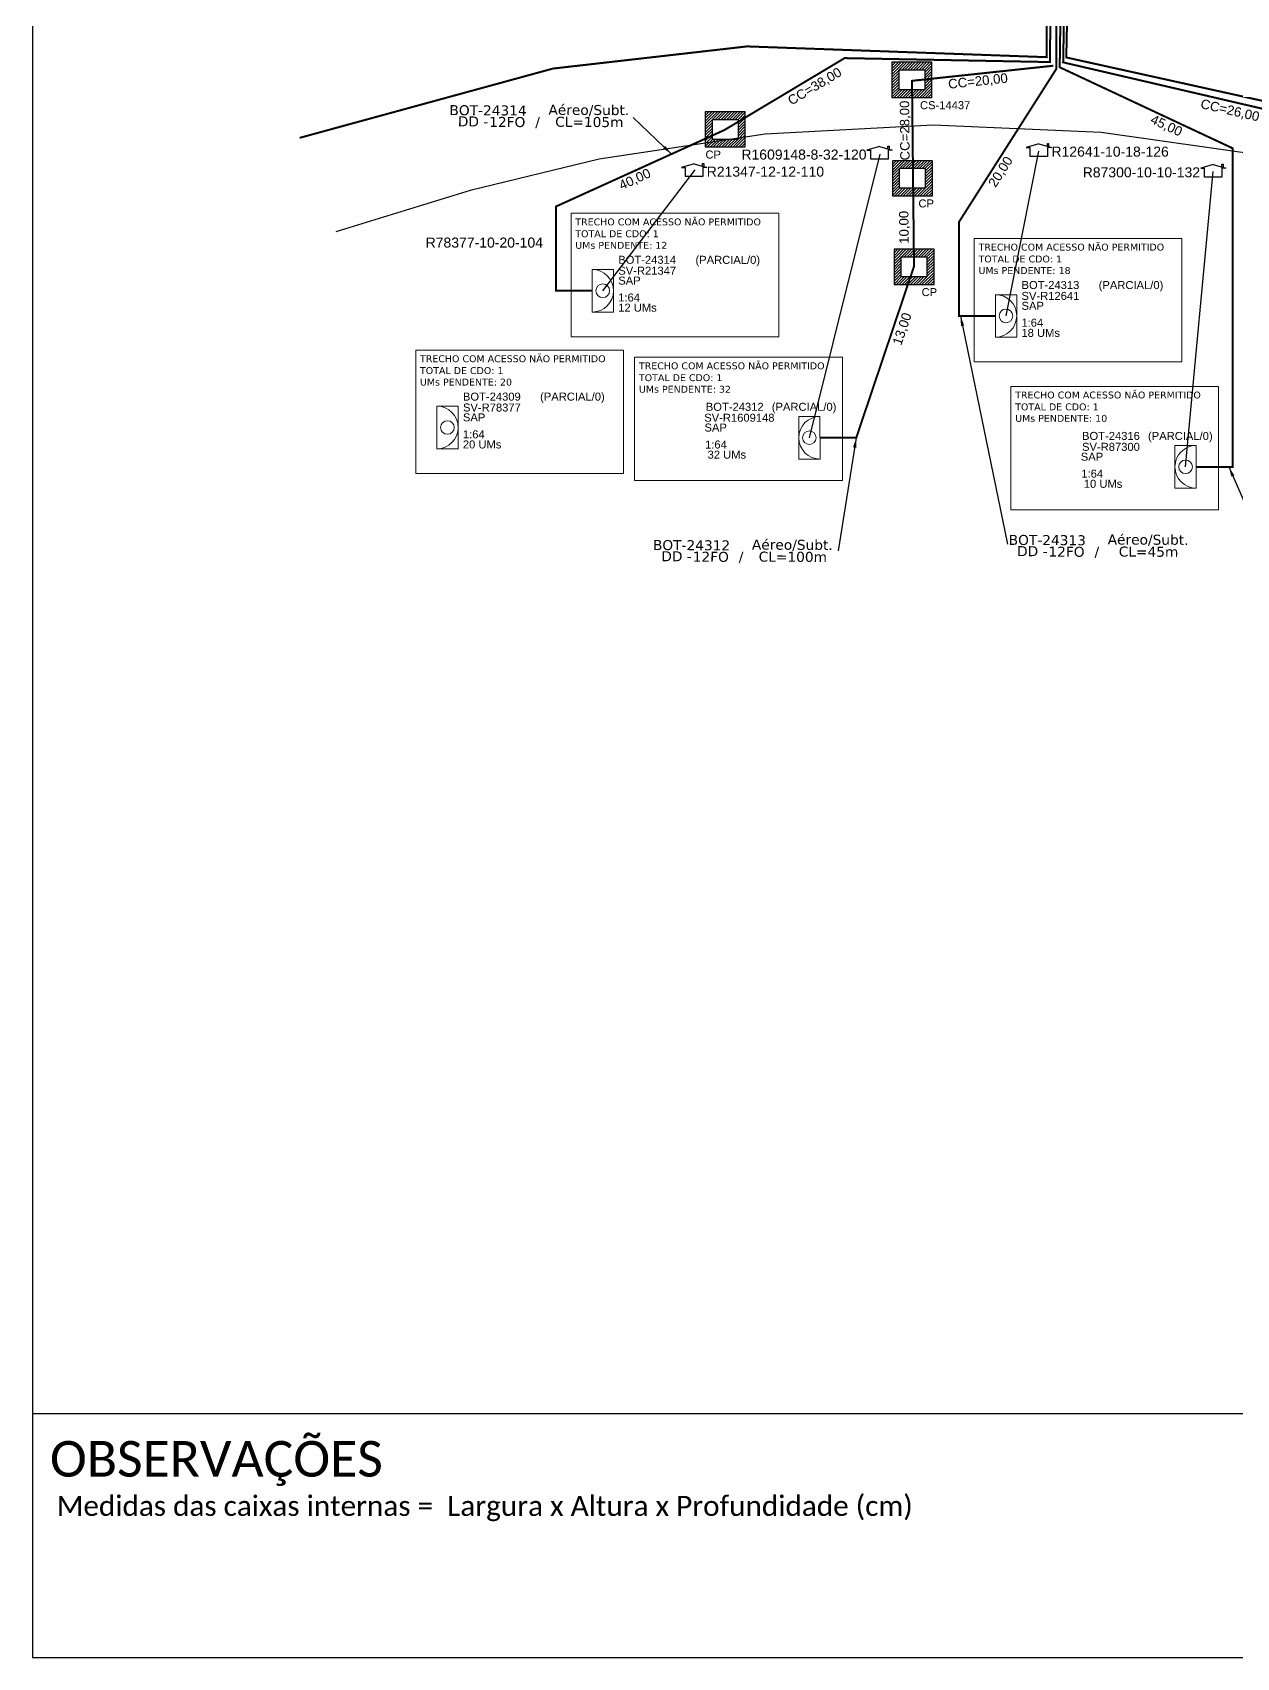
# Model space of a CAD drawing. Header units: millimetres. Extents: x 13779 to 15535, y -3498 to -2904.
# Drawn here: x 13779.2 to 14019.8, y -3498 to -3173.1 of the extents above; entities that cross this region are included whole.
import ezdxf
from ezdxf.enums import TextEntityAlignment as Align

# ---------------------------------------------------------------- set-up
doc = ezdxf.new("R2010")
doc.units = ezdxf.units.MM
doc.header["$MEASUREMENT"] = 0
for name, color, linetype in [('10.1-Caixas Subterrâneas', 5, 'Continuous'), ('CAP a instalar', 1, 'Continuous'), ('label_cabos', 7, 'Continuous'), ('METRAGEM', 92, 'Continuous'), ('QUADRA', 94, 'Continuous'), ('surveys', 7, 'Continuous'), ('surveys legendas', 7, 'Continuous')]:
    doc.layers.add(name, color=color, linetype=linetype)
doc.layers.add("20.0-LEGENDA DOS CDO'S", color=1, linetype='Continuous', lineweight=0)
doc.layers.add('20.1-CDO_INTERIOR', color=1, linetype='Continuous', lineweight=0)
doc.layers.add('DROP DE CLIENTE', color=140, linetype='Continuous', plot=False)
doc.styles.add('ARIAL', font='arial.ttf')
doc.styles.add('siredit', font='verdana.ttf')
doc.styles.add('WMF-Calibri0', font='calibri.ttf')
doc.dimstyles.new('CC', dxfattribs={"dimtxt": 1, "dimasz": 2, "dimexe": 0.18, "dimexo": 0.0625, "dimgap": 0.09, "dimtad": 0, "dimdec": 0, "dimrnd": 1, "dimzin": 0, "dimdsep": 46, "dimtxsty": 'siredit', "dimblk": 'NONE', "dimcen": 0, "dimse1": 1, "dimse2": 1, "dimsd1": 1, "dimsd2": 1, "dimclrt": 7, "dimadec": 0, "dimazin": 0, "dimtfac": 1, "dimtdec": 0, "dimtofl": 0, "dimtmove": 0, "dimatfit": 3, "dimfxl": 0, "dimtolj": 1, "dimtzin": 0, "dimarcsym": 0})

# ---------------------------------------------------------------- blocks, each defined once
blk = doc.blocks.new('SURVEY_SURVEY')
for p, q in [((-0.0000126, 0.0000127), (-0.0000251, 0.000009)), ((-0.0000251, 0.000009), (-0.0000212, 0.000009)), ((-0.0000212, 0), (-0.0000212, 0.000009)), ((-0.000004, 0), (-0.0000212, 0)), ((-0.0000126, 0.0000127), (0, 0.000009)), ((-0.0000041, 0.0000132), (-0.0000028, 0.0000132)), ((-0.0000041, 0.0000103), (-0.0000041, 0.0000132)), ((0, 0.000009), (-0.000004, 0.000009)), ((-0.000004, 0.000009), (-0.000004, 0)), ((-0.0000028, 0.0000132), (-0.0000028, 0.0000099))]:
    blk.add_line(p, q)
blk = doc.blocks.new('*X14')
at = {"color": 0, "linetype": 'Continuous'}
for p, q in [((-1.25, 0.34099), (-0.49099, 1.1)), ((-1.25, 0.517767), (-0.667767, 1.1)), ((-1.25, 0.694544), (-0.844544, 1.1)), ((-1.25, 0.87132), (-1.02132, 1.1)), ((-1.25, 1.048097), (-1.198097, 1.1)), ((-0.789214, 0.625), (-0.314214, 1.1)), ((-0.612437, 0.625), (-0.137437, 1.1)), ((-0.43566, 0.625), (0.03934, 1.1)), ((-0.258883, 0.625), (0.216117, 1.1)), ((-0.082107, 0.625), (0.392893, 1.1)), ((0.09467, 0.625), (0.56967, 1.1)), ((0.271447, 0.625), (0.746447, 1.1)), ((0.448223, 0.625), (0.923223, 1.1)), ((0.625, 0.625), (1.1, 1.1)), ((0.801777, 0.625), (1.25, 1.073223)), ((-1.25, 0.164214), (-0.8035, 0.610714)), ((-1.25, -0.012563), (-0.8035, 0.433937)), ((-1.25, -0.18934), (-0.8035, 0.25716)), ((-1.25, -0.366117), (-0.8035, 0.080383)), ((0.8035, 0.449947), (1.25, 0.896447)), ((0.8035, 0.27317), (1.25, 0.71967)), ((0.8035, 0.096393), (1.25, 0.542893)), ((0.8035, -0.080383), (1.25, 0.366117)), ((0.8035, -0.25716), (1.25, 0.18934)), ((0.8035, -0.433937), (1.25, 0.012563)), ((-1.25, -0.542893), (-0.8035, -0.096393)), ((-1.25, -0.71967), (-0.8035, -0.27317)), ((-1.25, -0.896447), (-0.8035, -0.449947)), ((-1.25, -1.073223), (-0.801777, -0.625)), ((-1.1, -1.1), (-0.625, -0.625)), ((-0.923223, -1.1), (-0.448223, -0.625)), ((-0.746447, -1.1), (-0.271447, -0.625)), ((-0.56967, -1.1), (-0.09467, -0.625)), ((-0.392893, -1.1), (0.082107, -0.625)), ((-0.216117, -1.1), (0.258883, -0.625)), ((-0.03934, -1.1), (0.43566, -0.625)), ((0.137437, -1.1), (0.612437, -0.625)), ((0.314214, -1.1), (0.789214, -0.625)), ((0.49099, -1.1), (1.25, -0.34099)), ((0.667767, -1.1), (1.25, -0.517767)), ((0.8035, -0.610714), (1.25, -0.164214)), ((0.844544, -1.1), (1.25, -0.694544)), ((1.02132, -1.1), (1.25, -0.87132)), ((1.198097, -1.1), (1.25, -1.048097))]:
    blk.add_line(p, q, dxfattribs=at)
blk = doc.blocks.new('MANHOLE_MQ')
at = {"color": 0, "linetype": 'Continuous'}
for p, q in [((0.00000623, 0.00000569), (-0.00000627, 0.00000569)), ((-0.00000627, 0.00000569), (-0.00000627, -0.00000531)), ((0.00000623, -0.00000531), (0.00000623, 0.00000569)), ((-0.00000404, 0.00000331), (0.00000399, 0.00000331)), ((-0.00000404, -0.00000294), (-0.00000404, 0.00000331)), ((0.00000399, 0.00000331), (0.00000399, -0.00000294)), ((0.00000399, -0.00000294), (-0.00000404, -0.00000294)), ((0.00000399, -0.00000294), (0.00000399, -0.00000294)), ((-0.00000627, -0.00000531), (0.00000623, -0.00000531))]:
    blk.add_line(p, q, dxfattribs=at)
at = {"color": 0, "linetype": 'Continuous', "xscale": 5e-06, "yscale": 5e-06, "zscale": 1e-05}
blk.add_blockref('*X14', (-0.00000002, 0.00000019), dxfattribs=at)
blk = doc.blocks.new('CDOI_CT_ESQ')
at = {"layer": '20.1-CDO_INTERIOR', "color": 8, "lineweight": 18}
blk.add_lwpolyline([(-2.12, -2.13), (-2.12, 2.12), (0, 2.12), (0.01, -2.13)], close=True, dxfattribs=at)
blk.add_circle((-1.06, 0), 0.68, dxfattribs=at)
blk.add_arc((0.01, 0), 2.13, 90.0276, 270.0276, dxfattribs=at)
at = {"layer": "20.0-LEGENDA DOS CDO'S", "color": 8, "style": 'ARIAL'}
for tag, p in [('CDO_N', (-9.3, 2.69)), ('SURVEY', (-9.3, 1.6)), ('SAP', (-9.3, 0.61)), ('1:XX', (-9.31, -1.08)), ('UMS', (-9.31, -2.09))]:
    blk.add_attdef(tag, p, '', height=0.8, rotation=359.9724, dxfattribs=at)
blk.add_attdef('FIBRAS_UTILIZADAS', text='', height=0.8, rotation=359.9724, dxfattribs=at).set_placement((-1.59, 2.69), align=Align.CENTER)
blk = doc.blocks.new('CDOI_CT_DRT')
at = {"layer": '20.1-CDO_INTERIOR', "color": 8, "lineweight": 18}
blk.add_lwpolyline([(2.13, -2.13), (2.13, 2.12), (0, 2.12), (0, -2.13)], close=True, dxfattribs=at)
blk.add_circle((1.06, 0), 0.68, dxfattribs=at)
blk.add_arc((0, 0), 2.13, 269.9724, 89.9724, dxfattribs=at)
at = {"layer": "20.0-LEGENDA DOS CDO'S", "color": 8, "style": 'ARIAL'}
for tag, p in [('CDO_N', (2.61, 2.69)), ('SURVEY', (2.61, 1.6)), ('SAP', (2.61, 0.61)), ('1:XX', (2.6, -1.08)), ('UMS', (2.6, -2.09))]:
    blk.add_attdef(tag, p, '', height=0.8, rotation=359.9724, dxfattribs=at)
blk.add_attdef('FIBRAS_UTILIZADAS', text='', height=0.8, rotation=359.9724, dxfattribs=at).set_placement((10.32, 2.69), align=Align.CENTER)
blk = doc.blocks.new('LEGENDA DOS CABOS')
at = {"layer": 'label_cabos', "color": 0, "style": 'siredit'}
for tag, p in [('ID', (4.24, 1.63)), ('XX', (14.31, 1.67)), ('TIPO_CABO', (2.74, 0.52)), ('CABO', (6.16, 0.47)), ('/', (9.19, 0.47)), ('METROS', (14.36, 0.47))]:
    blk.add_attdef(tag, text='', height=1, rotation=359.69, dxfattribs=at).set_placement(p, align=Align.MIDDLE_CENTER)
blk = doc.blocks.new('_None')

msp = doc.modelspace()

# ---------------------------------------------------------------- linework, layer by layer
msp.add_lwpolyline([(13779.2, -3497.96), (14617.76, -3497.96), (14617.76, -2903.96), (13779.2, -2903.96), (13779.2, -3497.96)])
at = {"color": 7}
msp.add_lwpolyline([(13779.27, -3449.2), (14106.23, -3449.2)], dxfattribs=at)
at = {"layer": '20.1-CDO_INTERIOR', "color": 0}
for points in [[(13886.84, -3209.28), (13886.84, -3233.95), (13928.35, -3233.95), (13928.35, -3209.28), (13886.84, -3209.28)], [(13967.43, -3214.32), (13967.43, -3238.99), (14008.94, -3238.99), (14008.94, -3214.32), (13967.43, -3214.32)], [(13855.79, -3236.62), (13855.79, -3261.3), (13897.3, -3261.3), (13897.3, -3236.62), (13855.79, -3236.62)], [(13899.55, -3238.05), (13899.55, -3262.72), (13941.06, -3262.72), (13941.06, -3238.05), (13899.55, -3238.05)], [(13974.75, -3243.87), (13974.75, -3268.55), (14016.26, -3268.55), (14016.26, -3243.87), (13974.75, -3243.87)]]:
    msp.add_lwpolyline(points, dxfattribs=at)
at = {"layer": 'CAP a instalar', "color": 0, "ltscale": 5}
for points in [[(13971.65, -3229.8, 0.4, 0.4, 0), (13964.4, -3229.8, 0.4, 0.4, 0), (13964.4, -3210.97, 0.4, 0.4, 0), (13983.83, -3180.41, 0.4, 0.4, 0), (13983.87, -3164.88, 0.4, 0.4, 0), (13968.15, -3163.17, 0, 0, 0)], [(14060.78, -3232.21, 0.4, 0.4, 0), (14068.03, -3232.21, 0.4, 0.4, 0), (14068.03, -3208.61, 0.4, 0.4, 0), (14044, -3196.3, 0.4, 0.4, 0), (14028.92, -3189.28, 0.4, 0.4, 0), (13985.19, -3179.11, 0.4, 0.4, 0), (13985.47, -3163.94, 0.4, 0.4, 0), (13968.15, -3161.86, 0, 0, 0)], [(14011.79, -3259.96, 0.4, 0.4, 0), (14019.04, -3259.96, 0.4, 0.4, 0), (14019.04, -3196.27, 0.4, 0.4, 0), (13984.5, -3180.09, 0.4, 0.4, 0), (13984.73, -3164.39, 0.4, 0.4, 0), (13968.15, -3162.51, 0, 0, 0)], [(13968.15, -3164.37, 0.4, 0.4, 0), (13982.62, -3165.87, 0.4, 0.4, 0), (13982.58, -3179.05, 0.4, 0.4, 0), (13941.51, -3178.26, 0.4, 0.4, 0), (13917.5, -3192.63, 0.4, 0.4, 0), (13883.81, -3207.93, 0.4, 0.4, 0), (13883.81, -3224.76, 0.4, 0.4, 0), (13891.05, -3224.76, 0, 0, 0)], [(13936.59, -3254.14, 0.4, 0.4, 0), (13943.84, -3254.14, 0.4, 0.4, 0), (13955.38, -3219.87, 0.4, 0.4, 0), (13954.98, -3182.8, 0.4, 0.4, 0), (13983.25, -3179.78, 0, 0, 0)]]:
    msp.add_lwpolyline(points, format="xyseb", dxfattribs=at)
at = {"layer": 'CAP a instalar', "color": 5, "ltscale": 5}
for points in [[(13968.15, -3161.17, 0.4, 0.4, 0), (13986.12, -3163.41, 0.4, 0.4, 0), (13985.82, -3178.13, 0.4, 0.4, 0), (14099.23, -3203.21, 0.4, 0.4, 0), (14124.71, -3214.33, 0.4, 0.4, 0), (14195.9, -3253.38, 0.4, 0.4, 0), (14206.86, -3259.59, 0.4, 0.4, 0), (14206.77, -3243.58, 0.4, 0.4, 0), (14198.28, -3243.58, 0, 0, 0)], [(13832.59, -3194.2, 0.4, 0.4, 0), (13883.22, -3180.35, 0.4, 0.4, 0), (13922.02, -3175.92, 0.4, 0.4, 0), (13981.87, -3178.07, 0.4, 0.4, 0), (13981.9, -3166.32, 0.4, 0.4, 0), (13968.15, -3164.97, 0, 0, 0)]]:
    msp.add_lwpolyline(points, format="xyseb", dxfattribs=at)
at = {"layer": 'DROP DE CLIENTE', "color": 0, "linetype": 'Continuous'}
for points in [[(13934.47, -3254.14), (13948.63, -3197.44)], [(13973.77, -3229.8), (13980.33, -3196.89)], [(13893.18, -3224.76), (13911.64, -3200.6)], [(14009.67, -3259.96), (14015.14, -3200.95)]]:
    msp.add_lwpolyline(points, dxfattribs=at)
at = {"layer": 'QUADRA', "color": 4}
msp.add_lwpolyline([(14139.89, -3418.75), (14226.79, -3299.77), (14227.11, -3298.89), (14227.24, -3297.97), (14227.15, -3297.04), (14226.86, -3296.15), (14226.39, -3295.34), (14225.74, -3294.63), (14224.94, -3294.07), (14224.04, -3293.59), (14162.21, -3255.02), (14135.32, -3239.37), (14104.71, -3225.32), (14075.29, -3212.84), (14073.01, -3211.82), (14057.37, -3205.91), (14041.16, -3201.53), (14026.08, -3197.85), (13992.82, -3193.14), (13959.24, -3191.67), (13925.65, -3193.44), (13892.46, -3198.47), (13866.67, -3204.72), (13839.83, -3213)], dxfattribs=at)

# ---------------------------------------------------------------- block references
at = {"layer": '10.1-Caixas Subterrâneas', "color": 0, "xscale": 639575.1086223164, "yscale": 639575.1086223164, "zscale": 639575.1086223164, "rotation": 180.0000000000632}
for p in [(13954.94, -3182.48), (13917.64, -3192.38), (13955.05, -3202.16), (13955.38, -3219.87)]:
    msp.add_blockref('MANHOLE_MQ', p, dxfattribs=at)
at = {"layer": '20.1-CDO_INTERIOR', "color": 0}
ref = msp.add_blockref('CDOI_CT_DRT', (13891.05, -3224.76), dxfattribs=dict(at, xscale=2, yscale=2, zscale=2))
ref.add_attrib('CDO_N', 'BOT-24314', (13896.27, -3219.37), dxfattribs={"layer": "20.0-LEGENDA DOS CDO'S", "color": 8, "height": 1.6, "rotation": 359.9724, "style": 'ARIAL'})
ref.add_attrib('FIBRAS_UTILIZADAS', '(PARCIAL/0)', (13911.7, -3219.38), dxfattribs={"layer": "20.0-LEGENDA DOS CDO'S", "color": 8, "height": 1.6, "rotation": 359.9724, "style": 'ARIAL'})
ref.add_attrib('SURVEY', 'SV-R21347', (13896.28, -3221.55), dxfattribs={"layer": "20.0-LEGENDA DOS CDO'S", "color": 8, "height": 1.6, "rotation": 359.9724, "style": 'ARIAL'})
ref.add_attrib('SAP', 'SAP', (13896.27, -3223.53), dxfattribs={"layer": "20.0-LEGENDA DOS CDO'S", "color": 8, "height": 1.6, "rotation": 359.9724, "style": 'ARIAL'})
ref.add_attrib('1:XX', '1:64', (13896.26, -3226.91), dxfattribs={"layer": "20.0-LEGENDA DOS CDO'S", "color": 8, "height": 1.6, "rotation": 359.9724, "style": 'ARIAL'})
ref.add_attrib('UMS', '12 UMs', (13896.26, -3228.94), dxfattribs={"layer": "20.0-LEGENDA DOS CDO'S", "color": 8, "height": 1.6, "rotation": 359.9724, "style": 'ARIAL'})
ref = msp.add_blockref('CDOI_CT_DRT', (13971.64, -3229.79), dxfattribs=dict(at, xscale=2, yscale=2, zscale=2))
ref.add_attrib('CDO_N', 'BOT-24313', (13976.87, -3224.41), dxfattribs={"layer": "20.0-LEGENDA DOS CDO'S", "color": 8, "height": 1.6, "rotation": 359.9724, "style": 'ARIAL'})
ref.add_attrib('FIBRAS_UTILIZADAS', '(PARCIAL/0)', (13992.29, -3224.42), dxfattribs={"layer": "20.0-LEGENDA DOS CDO'S", "color": 8, "height": 1.6, "rotation": 359.9724, "style": 'ARIAL'})
ref.add_attrib('SURVEY', 'SV-R12641', (13976.87, -3226.59), dxfattribs={"layer": "20.0-LEGENDA DOS CDO'S", "color": 8, "height": 1.6, "rotation": 359.9724, "style": 'ARIAL'})
ref.add_attrib('SAP', 'SAP', (13976.87, -3228.57), dxfattribs={"layer": "20.0-LEGENDA DOS CDO'S", "color": 8, "height": 1.6, "rotation": 359.9724, "style": 'ARIAL'})
ref.add_attrib('1:XX', '1:64', (13976.85, -3231.95), dxfattribs={"layer": "20.0-LEGENDA DOS CDO'S", "color": 8, "height": 1.6, "rotation": 359.9724, "style": 'ARIAL'})
ref.add_attrib('UMS', '18 UMs', (13976.85, -3233.98), dxfattribs={"layer": "20.0-LEGENDA DOS CDO'S", "color": 8, "height": 1.6, "rotation": 359.9724, "style": 'ARIAL'})
ref = msp.add_blockref('CDOI_CT_DRT', (13860.01, -3252.1), dxfattribs=dict(at, xscale=2, yscale=2, zscale=2))
ref.add_attrib('CDO_N', 'BOT-24309', (13865.23, -3246.72), dxfattribs={"layer": "20.0-LEGENDA DOS CDO'S", "color": 8, "height": 1.6, "rotation": 359.9724, "style": 'ARIAL'})
ref.add_attrib('FIBRAS_UTILIZADAS', '(PARCIAL/0)', (13880.65, -3246.72), dxfattribs={"layer": "20.0-LEGENDA DOS CDO'S", "color": 8, "height": 1.6, "rotation": 359.9724, "style": 'ARIAL'})
ref.add_attrib('SURVEY', 'SV-R78377', (13865.24, -3248.9), dxfattribs={"layer": "20.0-LEGENDA DOS CDO'S", "color": 8, "height": 1.6, "rotation": 359.9724, "style": 'ARIAL'})
ref.add_attrib('SAP', 'SAP', (13865.23, -3250.87), dxfattribs={"layer": "20.0-LEGENDA DOS CDO'S", "color": 8, "height": 1.6, "rotation": 359.9724, "style": 'ARIAL'})
ref.add_attrib('1:XX', '1:64', (13865.22, -3254.26), dxfattribs={"layer": "20.0-LEGENDA DOS CDO'S", "color": 8, "height": 1.6, "rotation": 359.9724, "style": 'ARIAL'})
ref.add_attrib('UMS', '20 UMs', (13865.21, -3256.28), dxfattribs={"layer": "20.0-LEGENDA DOS CDO'S", "color": 8, "height": 1.6, "rotation": 359.9724, "style": 'ARIAL'})
ref = msp.add_blockref('CDOI_CT_ESQ', (13936.58, -3254.14), dxfattribs=dict(at, xscale=2, yscale=2, zscale=2))
ref.add_attrib('CDO_N', '     BOT-24312', dxfattribs={"layer": "20.0-LEGENDA DOS CDO'S", "color": 8, "height": 1.6, "rotation": 359.9724, "style": 'ARIAL'}).set_placement((13917.99, -3248.76), align=Align.CENTER)
ref.add_attrib('FIBRAS_UTILIZADAS', '(PARCIAL/0)', dxfattribs={"layer": "20.0-LEGENDA DOS CDO'S", "color": 8, "height": 1.6, "rotation": 359.9724, "style": 'ARIAL'}).set_placement((13933.41, -3248.76), align=Align.CENTER)
ref.add_attrib('SURVEY', '        SV-R1609148', dxfattribs={"layer": "20.0-LEGENDA DOS CDO'S", "color": 8, "height": 1.6, "rotation": 359.9724, "style": 'ARIAL'}).set_placement((13917.99, -3250.94), align=Align.CENTER)
ref.add_attrib('SAP', 'SAP', dxfattribs={"layer": "20.0-LEGENDA DOS CDO'S", "color": 8, "height": 1.6, "rotation": 359.9724, "style": 'ARIAL'}).set_placement((13917.98, -3252.91), align=Align.RIGHT)
ref.add_attrib('1:XX', '1:64', dxfattribs={"layer": "20.0-LEGENDA DOS CDO'S", "color": 8, "height": 1.6, "rotation": 359.9724, "style": 'ARIAL'}).set_placement((13917.97, -3256.3), align=Align.RIGHT)
ref.add_attrib('UMS', '32 UMs', dxfattribs={"layer": "20.0-LEGENDA DOS CDO'S", "color": 8, "height": 1.6, "rotation": 359.9724, "style": 'ARIAL'}).set_placement((13917.97, -3258.32), align=Align.CENTER)
ref = msp.add_blockref('CDOI_CT_ESQ', (14011.78, -3259.96), dxfattribs=dict(at, xscale=2, yscale=2, zscale=2))
ref.add_attrib('CDO_N', '     BOT-24316', dxfattribs={"layer": "20.0-LEGENDA DOS CDO'S", "color": 8, "height": 1.6, "rotation": 359.9724, "style": 'ARIAL'}).set_placement((13993.19, -3254.58), align=Align.CENTER)
ref.add_attrib('FIBRAS_UTILIZADAS', '(PARCIAL/0)', dxfattribs={"layer": "20.0-LEGENDA DOS CDO'S", "color": 8, "height": 1.6, "rotation": 359.9724, "style": 'ARIAL'}).set_placement((14008.61, -3254.59), align=Align.CENTER)
ref.add_attrib('SURVEY', '     SV-R87300', dxfattribs={"layer": "20.0-LEGENDA DOS CDO'S", "color": 8, "height": 1.6, "rotation": 359.9724, "style": 'ARIAL'}).set_placement((13993.19, -3256.76), align=Align.CENTER)
ref.add_attrib('SAP', 'SAP', dxfattribs={"layer": "20.0-LEGENDA DOS CDO'S", "color": 8, "height": 1.6, "rotation": 359.9724, "style": 'ARIAL'}).set_placement((13993.19, -3258.74), align=Align.RIGHT)
ref.add_attrib('1:XX', '1:64', dxfattribs={"layer": "20.0-LEGENDA DOS CDO'S", "color": 8, "height": 1.6, "rotation": 359.9724, "style": 'ARIAL'}).set_placement((13993.17, -3262.12), align=Align.RIGHT)
ref.add_attrib('UMS', '10 UMs', dxfattribs={"layer": "20.0-LEGENDA DOS CDO'S", "color": 8, "height": 1.6, "rotation": 359.9724, "style": 'ARIAL'}).set_placement((13993.17, -3264.15), align=Align.CENTER)
at = {"layer": 'label_cabos', "color": 0, "lineweight": 0, "xscale": 2, "yscale": 2, "zscale": 2}
for p, values in [((13861.77, -3191.96), {'ID': 'BOT-24314', 'CABO': '12FO', 'METROS': 'CL=105m', 'XX': 'Aéreo/Subt.', '/': '/', 'TIPO_CABO': 'DD -'}), ((13973.54, -3277.86), {'ID': 'BOT-24313', 'CABO': '12FO', 'METROS': 'CL=45m', 'XX': 'Aéreo/Subt.', '/': '/', 'TIPO_CABO': 'DD -'}), ((13902.44, -3278.88), {'ID': 'BOT-24312', 'CABO': '12FO', 'METROS': 'CL=100m', 'XX': 'Aéreo/Subt.', '/': '/', 'TIPO_CABO': 'DD -'})]:
    msp.add_blockref('LEGENDA DOS CABOS', p, dxfattribs=at).add_auto_attribs(values)
at = {"layer": 'surveys', "color": 0, "xscale": 200000, "yscale": 200000, "zscale": 200000}
for p in [(13951, -3198.49), (13982.85, -3197.95), (13913.95, -3201.95), (14017.71, -3202.09)]:
    msp.add_blockref('SURVEY_SURVEY', p, dxfattribs=at)

# ---------------------------------------------------------------- texts
at = {"color": 7, "style": 'WMF-Calibri0'}
msp.add_text('OBSERVAÇÕES', height=7.1308, dxfattribs=at).set_placement((13782.69, -3461.82))
at = {"color": 7, "insert": (13784.04, -3465.66), "char_height": 4, "width": 658.8434, "attachment_point": 1, "style": 'WMF-Calibri0'}
msp.add_mtext('Medidas das caixas internas =  Largura x Altura x Profundidade (cm)', dxfattribs=at)
at = {"layer": '10.1-Caixas Subterrâneas', "color": 0, "style": 'ARIAL'}
for s, p in [('CS-14437', (13956.57, -3188.47)), ('CP', (13913.7, -3198.34)), ('CP', (13956.27, -3208.11)), ('CP', (13956.9, -3225.83))]:
    msp.add_text(s, height=1.6, dxfattribs=at).set_placement(p)
at = {"layer": '20.1-CDO_INTERIOR', "color": 0, "style": 'siredit'}
for s, p in [('TRECHO COM ACESSO NÃO PERMITIDO', (13887.68, -3211.69)), ('TOTAL DE CDO: 1', (13887.68, -3214.06)), ('UMs PENDENTE: 12', (13887.68, -3216.37)), ('TRECHO COM ACESSO NÃO PERMITIDO', (13968.28, -3216.73)), ('TOTAL DE CDO: 1', (13968.28, -3219.1)), ('UMs PENDENTE: 18', (13968.28, -3221.41)), ('TRECHO COM ACESSO NÃO PERMITIDO', (13856.64, -3239.04)), ('TOTAL DE CDO: 1', (13856.64, -3241.41)), ('TRECHO COM ACESSO NÃO PERMITIDO', (13900.4, -3240.46)), ('TOTAL DE CDO: 1', (13900.4, -3242.83)), ('UMs PENDENTE: 20', (13856.64, -3243.71)), ('UMs PENDENTE: 32', (13900.4, -3245.14)), ('TRECHO COM ACESSO NÃO PERMITIDO', (13975.6, -3246.29)), ('TOTAL DE CDO: 1', (13975.6, -3248.66)), ('UMs PENDENTE: 10', (13975.6, -3250.96))]:
    msp.add_text(s, height=1.3776, dxfattribs=at).set_placement(p)
at = {"layer": 'METRAGEM', "color": 0, "style": 'ARIAL'}
for s, rotation, p in [('CC=38,00', 30.9076, (13930.87, -3187.76)), ('CC=20,00', 6.094, (13962.31, -3184.4)), ('CC=26,00', 346.9125, (14012.51, -3188.22)), ('CC=28,00', 90.5272, (13954.52, -3198.71)), ('45,00', 334.8922, (14002.46, -3191.16)), ('20,00', 57.5576, (13971.67, -3204.25)), ('40,00', 24.4168, (13896.95, -3204.66)), ('10,00', 90.61, (13954.34, -3215.38)), ('13,00', 71.3885, (13952.82, -3235.81))]:
    msp.add_text(s, height=1.89, rotation=rotation, dxfattribs=at).set_placement(p)
at = {"layer": 'surveys legendas', "color": 0, "style": 'ARIAL'}
for s, p in [('R12641-10-18-126', (13982.85, -3197.95)), ('R1609148-8-32-120', (13920.88, -3198.54)), ('R21347-12-12-110', (13913.95, -3201.95)), ('R87300-10-10-132', (13989.1, -3202.09)), ('R78377-10-20-104', (13857.77, -3216.13))]:
    msp.add_text(s, height=2, dxfattribs=at).set_placement(p)

# ---------------------------------------------------------------- leaders
at = {"layer": 'label_cabos', "color": 0}
for points in [[(13906.9, -3197.44), (13899.25, -3190.14)], [(13964.68, -3229.8), (13974.06, -3275.4)], [(13943.84, -3254.14), (13940.19, -3276.74)], [(14018.31, -3259.96), (14025.76, -3276.94)]]:
    msp.add_leader(points, dimstyle='CC', override={"dimgap": 0.09, "dimtad": 0}, dxfattribs=at)

doc.saveas('drawing.dxf')
